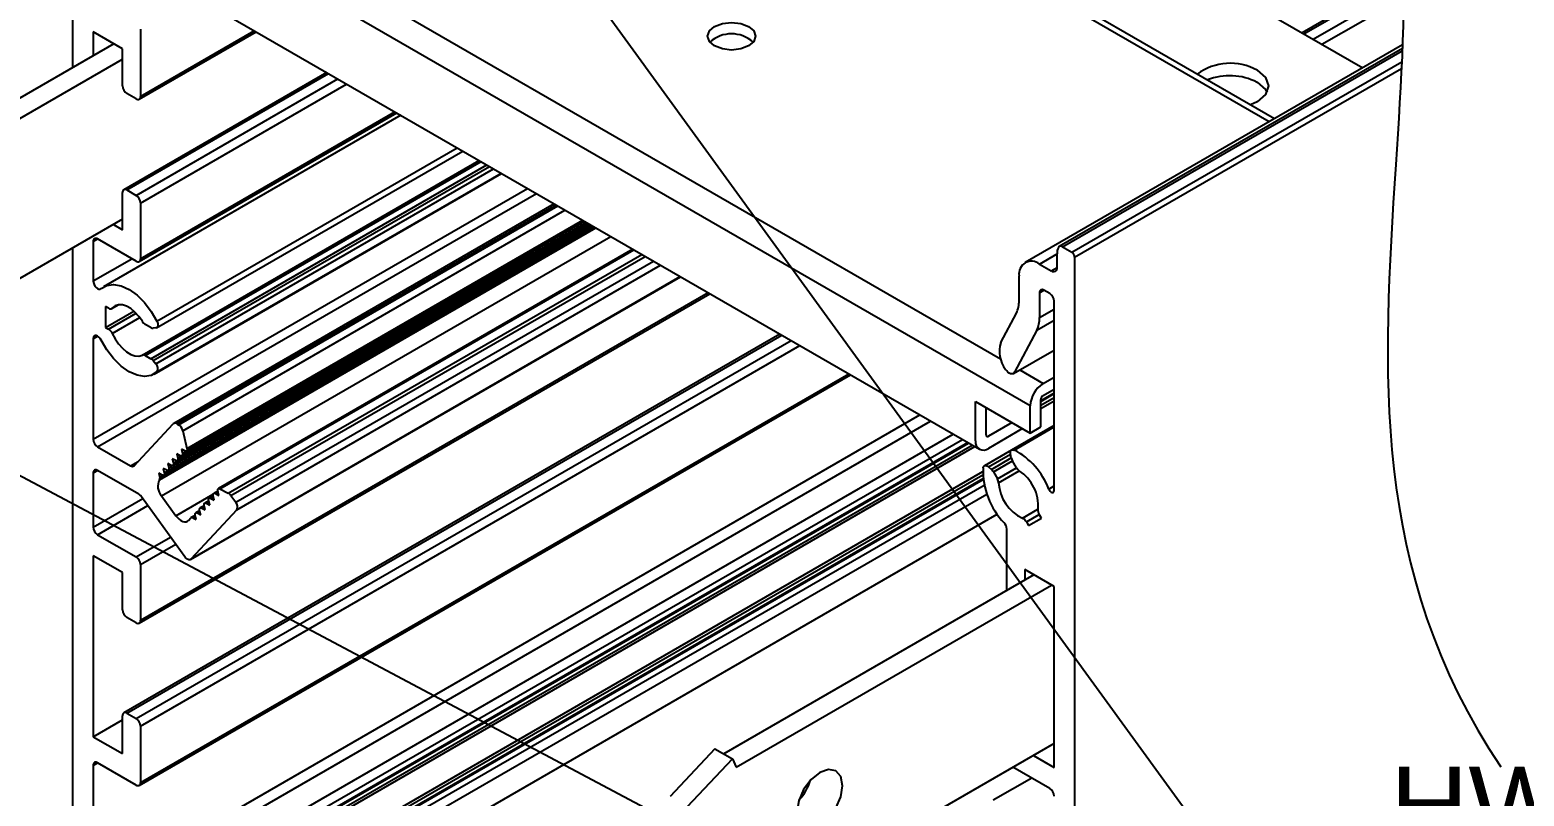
# Model space of a CAD drawing. Extents: x 0 to 10.4, y -8.7 to 0.
# Drawn here: x 4.72 to 8.334, y -3.829 to -1.975 of the extents above; entities that cross this region are included whole.
import ezdxf
from ezdxf import colors
from ezdxf.entities.mleader import LeaderData, LeaderLine
from ezdxf.math import Vec2, Vec3

# ---------------------------------------------------------------- set-up
doc = ezdxf.new("R2010")
doc.units = 0
doc.header["$LTSCALE"] = 0.5
doc.header["$MEASUREMENT"] = 0
for name, color, linetype in [('Brackets', 181, 'CONTINUOUS'), ('FAB DWG', 221, 'CONTINUOUS'), ('Housing', 150, 'CONTINUOUS')]:
    doc.layers.add(name, color=color, linetype=linetype)
doc.styles.add('LSAD_Standard', font='arial.ttf')

msp = doc.modelspace()

# ---------------------------------------------------------------- linework, layer by layer
at = {"layer": 'Brackets', "transparency": 16777216}
for p, q in [((6.8067, -1.4106), (7.9436, -2.0669)), ((7.7174, -2.1975), (6.5805, -1.5412)), ((7.7303, -2.1901), (6.5934, -1.5338)), ((4.9616, -1.5553), (7.0671, -2.7708)), ((4.9305, -1.6092), (7.1395, -2.8844)), ((5.0718, -1.8673), (7.0164, -2.9899)), ((4.9229, -2.0091), (4.1727, -2.4421)), ((4.2026, -2.4739), (4.9434, -2.0462)), ((4.9434, -2.4333), (4.2026, -2.8609)), ((7.1141, -2.7979), (7.1706, -2.8305)), ((7.1706, -2.8305), (7.1973, -2.8151)), ((7.1706, -2.8599), (7.1973, -2.8445)), ((7.0073, -2.8742), (7.1395, -2.9506)), ((7.0073, -2.9698), (7.0073, -2.8742)), ((7.0327, -2.9551), (7.0327, -2.8889)), ((7.1395, -2.9506), (7.1395, -2.8844)), ((7.165, -2.9359), (7.165, -2.8697)), ((7.0957, -2.9253), (7.0384, -2.9583)), ((7.1211, -2.94), (7.0384, -2.9877)), ((7.1395, -2.9506), (7.165, -2.9359)), ((7.1485, -3.2939), (6.3983, -3.727)), ((6.4282, -3.7587), (7.1909, -3.3184)), ((6.3766, -3.7144), (6.268, -3.8301)), ((6.3766, -3.7144), (6.419, -3.7389)), ((7.1973, -3.7018), (6.4282, -4.1457)), ((6.3104, -3.8546), (6.419, -3.7389)), ((6.419, -3.7389), (6.4282, -3.7587))]:
    msp.add_line(p, q, dxfattribs=at)
at = {"layer": 'Brackets', "transparency": 16777216, "flags": 128}
for points in [[(6.3758, -2.0141), (6.3633, -2.0033), (6.3588, -1.9905), (6.3633, -1.9776), (6.3758, -1.9668), (6.3946, -1.9595), (6.4168, -1.957), (6.439, -1.9595), (6.4579, -1.9668), (6.4704, -1.9776), (6.4748, -1.9905), (6.4704, -2.0033), (6.4579, -2.0141), (6.439, -2.0214), (6.4168, -2.0239), (6.3946, -2.0214), (6.3758, -2.0141)], [(7.6886, -2.0727), (7.7088, -2.0902), (7.716, -2.1109), (7.7088, -2.1316), (7.6886, -2.1491), (7.6723, -2.1566)], [(7.6886, -2.1021), (7.7088, -2.1196), (7.7124, -2.1256)], [(6.5751, -3.8676), (6.5793, -3.8895), (6.5912, -3.9033), (6.6091, -3.9068), (6.6302, -3.8994), (6.6513, -3.8824), (6.6692, -3.8583), (6.6812, -3.8307), (6.6854, -3.8039), (6.6812, -3.782), (6.6692, -3.7682), (6.6513, -3.7647), (6.6302, -3.7721), (6.6091, -3.7891), (6.5912, -3.8132), (6.5793, -3.8408), (6.5751, -3.8676)]]:
    msp.add_lwpolyline(points, dxfattribs=at)
at = {"layer": 'Brackets', "transparency": 16777216}
for centre, radius, start, end in [((6.4168, -2.0615), 0.0768, 47.2389, 132.7611), ((7.6233, -2.1905), 0.1346, 60.9913, 126.4263), ((7.622, -2.2323), 0.1462, 62.9006, 111.6652), ((7.2071, -2.8875), 0.0676, 122.6055, 177.3945), ((7.1772, -2.8703), 0.0123, 122.6055, 177.3945), ((7.0362, -2.9556), 0.00349, 170.786, 309.2033), ((7.0262, -2.9728), 0.0192, 170.786, 309.2033), ((6.4963, -3.7582), 0.116, 316.2194, 343.7163)]:
    msp.add_arc(centre, radius, start, end, dxfattribs=at)
at = {"layer": 'Housing', "transparency": 16777216}
for p, q in [((4.8232, -2.0666), (4.8232, -1.1264)), ((8.0431, -1.8401), (7.7969, -1.9822)), ((7.8013, -1.9848), (8.0432, -1.8451)), ((7.824, -1.9978), (8.0431, -1.8713)), ((7.8452, -2.0101), (8.0429, -1.8959)), ((4.9434, -2.0209), (4.8727, -1.9801)), ((4.8727, -1.9801), (4.8727, -2.0381)), ((4.9841, -2.1429), (5.2667, -1.9798)), ((4.9873, -1.9731), (4.9873, -2.136)), ((4.9873, -2.136), (5.2623, -1.9773)), ((4.9434, -2.1107), (4.9434, -2.0209)), ((8.04, -2.0113), (7.127, -2.5384)), ((8.0396, -2.0203), (7.2096, -2.4994)), ((7.2171, -2.5002), (8.0394, -2.0255)), ((7.2397, -2.5132), (8.0382, -2.0523)), ((5.4375, -2.0784), (4.9465, -2.3619)), ((4.954, -2.3626), (5.4419, -2.081)), ((4.9766, -2.3757), (5.4645, -2.094)), ((7.2468, -2.5255), (8.0375, -2.069)), ((4.9766, -2.1422), (4.954, -2.1291)), ((4.9873, -2.3941), (5.4857, -2.1063)), ((5.6166, -2.1818), (4.898, -2.5967)), ((4.9841, -2.5357), (5.6068, -2.1762)), ((4.9873, -2.5288), (5.6024, -2.1737)), ((5.026, -2.6958), (5.7665, -2.2684)), ((5.0269, -2.6801), (5.7533, -2.2608)), ((4.9916, -2.7619), (5.8065, -2.2915)), ((4.9988, -2.7629), (5.8109, -2.294)), ((5.0125, -2.7708), (5.8246, -2.3019)), ((5.0178, -2.7755), (5.8313, -2.3058)), ((5.0238, -2.783), (5.8409, -2.3113)), ((5.02, -2.808), (5.8606, -2.3227)), ((5.0269, -2.8029), (5.8597, -2.3222)), ((4.8727, -2.9657), (5.9235, -2.359)), ((4.8833, -2.984), (5.9448, -2.3713)), ((4.9434, -2.4586), (4.9434, -2.3688)), ((4.954, -2.3626), (4.9766, -2.3757)), ((4.9873, -2.3941), (4.9873, -2.5288)), ((5.9879, -2.3962), (5.0676, -2.9274)), ((5.0751, -2.9282), (5.9923, -2.3987)), ((5.0792, -2.9305), (5.9964, -2.4011)), ((5.0893, -2.945), (6.0139, -2.4112)), ((4.9215, -2.4459), (4.9434, -2.4586)), ((5.0329, -3.0639), (6.0888, -2.4544)), ((5.0337, -3.0586), (6.0846, -2.452)), ((5.0433, -3.0527), (6.0842, -2.4518)), ((5.0447, -3.0469), (6.0799, -2.4493)), ((5.0542, -3.0409), (6.0795, -2.449)), ((5.0556, -3.0352), (6.0752, -2.4466)), ((5.0652, -3.0292), (6.0748, -2.4463)), ((5.0666, -3.0234), (6.0705, -2.4439)), ((5.0761, -3.0174), (6.0701, -2.4436)), ((5.0775, -3.0117), (6.0658, -2.4412)), ((5.0871, -3.0057), (6.0654, -2.4409)), ((5.0885, -2.9999), (6.0611, -2.4384)), ((5.098, -2.994), (6.0607, -2.4382)), ((5.0994, -2.9882), (6.0564, -2.4357)), ((4.8727, -2.4872), (4.8833, -2.481)), ((4.8727, -2.4872), (4.8727, -2.5827)), ((4.9766, -2.5349), (4.8833, -2.481)), ((5.0381, -3.1025), (6.1247, -2.4752)), ((4.8232, -4.3762), (4.8232, -2.5027)), ((4.8727, -2.5827), (4.966, -2.5288)), ((6.1783, -2.5061), (5.1754, -3.085)), ((5.1792, -3.0853), (6.1804, -2.5073)), ((5.1995, -3.0959), (6.1997, -2.5185)), ((5.206, -3.1019), (6.2082, -2.5234)), ((7.162, -2.5418), (7.2044, -2.5173)), ((7.2044, -2.55), (7.2044, -2.5173)), ((7.2171, -2.5002), (7.2397, -2.5132)), ((7.2468, -2.5255), (7.2468, -5.7753)), ((5.2176, -3.1179), (6.2279, -2.5347)), ((5.2202, -3.1365), (6.2453, -2.5447)), ((7.162, -2.5418), (7.1902, -2.5581)), ((7.1902, -2.5581), (7.2044, -2.55)), ((5.1079, -3.2566), (6.2931, -2.5724)), ((5.1091, -3.2556), (6.2929, -2.5722)), ((7.1125, -2.6299), (7.1125, -2.5704)), ((4.9841, -3.4104), (6.3645, -2.6136)), ((4.9873, -3.4035), (6.3601, -2.611)), ((7.162, -2.6112), (7.1726, -2.6051)), ((7.162, -2.6112), (7.162, -2.6711)), ((7.1867, -2.6133), (7.1726, -2.6051)), ((7.1973, -3.0895), (7.1973, -2.6316)), ((4.9101, -2.6488), (4.9026, -2.6444)), ((4.9026, -2.6444), (4.9026, -2.6951)), ((4.9026, -2.6951), (4.971, -2.6555)), ((4.9101, -2.6994), (4.9767, -2.661)), ((4.9176, -2.6495), (4.9332, -2.6406)), ((4.9189, -2.6484), (4.9323, -2.6407)), ((4.9189, -2.71), (4.9856, -2.6715)), ((7.0684, -2.7317), (7.1058, -2.6605)), ((7.162, -2.6711), (7.1973, -2.6507)), ((4.9026, -2.6951), (4.9101, -2.6994)), ((5.0125, -2.6956), (4.9988, -2.6877)), ((5.0238, -2.6965), (5.0178, -2.6971)), ((7.1553, -2.7018), (7.1017, -2.8037)), ((7.1553, -2.7018), (7.1973, -2.6776)), ((4.8727, -2.7224), (4.8833, -2.7163)), ((4.8727, -2.7224), (4.8727, -2.9657)), ((6.5339, -2.7114), (4.9465, -3.6277)), ((4.954, -3.6285), (6.5383, -2.7139)), ((4.9766, -3.6415), (6.5609, -2.727)), ((4.9873, -3.6599), (6.5821, -2.7392)), ((4.9988, -2.7629), (5.0125, -2.7708)), ((5.0178, -2.7755), (5.0238, -2.783)), ((7.0989, -2.8067), (7.1973, -2.7499)), ((4.9841, -3.8032), (6.7046, -2.8099)), ((4.9873, -3.7963), (6.7002, -2.8074)), ((7.165, -2.8716), (7.1973, -2.853)), ((7.165, -2.874), (7.1973, -2.8553)), ((7.165, -2.8739), (7.1973, -2.8553)), ((7.165, -2.8836), (7.1973, -2.8649)), ((7.165, -2.8913), (7.1973, -2.8726)), ((7.165, -2.8913), (7.1973, -2.8726)), ((4.8727, -4.0615), (6.8726, -2.9069)), ((4.8907, -4.0806), (6.8982, -2.9217)), ((4.9717, -3.0299), (5.0664, -2.9284)), ((4.9725, -4.0968), (6.9532, -2.9534)), ((5.0751, -2.9282), (5.0792, -2.9305)), ((5.0893, -2.945), (5.0994, -2.9882)), ((7.1973, -2.9323), (7.0944, -2.9917)), ((7.1006, -2.9918), (7.1973, -2.936)), ((4.8833, -2.984), (4.963, -3.0301)), ((4.9036, -4.1967), (7.0053, -2.9835)), ((4.9089, -4.1937), (7.0053, -2.9835)), ((4.9118, -4.1843), (6.9986, -2.9796)), ((4.9641, -4.1445), (6.9902, -2.9748)), ((4.9738, -4.1389), (6.9902, -2.9748)), ((4.9765, -4.135), (6.9882, -2.9737)), ((4.9813, -4.1172), (6.9752, -2.9661)), ((5.0943, -2.9937), (5.086, -2.9894)), ((5.086, -2.9894), (5.0885, -2.9999)), ((7.0941, -2.9919), (7.0284, -3.0298)), ((4.963, -3.0301), (4.9815, -3.0194)), ((5.0614, -3.0289), (5.0531, -3.0246)), ((5.0531, -3.0246), (5.0556, -3.0352)), ((5.0724, -3.0172), (5.0641, -3.0129)), ((5.0641, -3.0129), (5.0666, -3.0234)), ((5.0833, -3.0055), (5.075, -3.0011)), ((5.075, -3.0011), (5.0775, -3.0117)), ((7.0387, -3.0325), (7.0917, -3.002)), ((7.0387, -3.0325), (7.0455, -3.0385)), ((7.0455, -3.0385), (7.0935, -3.0108)), ((7.0502, -3.0445), (7.0962, -3.0179)), ((7.0599, -3.0612), (7.1059, -3.0347)), ((7.0935, -3.0108), (7.0917, -3.0019)), ((7.1059, -3.0347), (7.0962, -3.0179)), ((4.8727, -3.0473), (4.8833, -3.0412)), ((4.8727, -3.0473), (4.8727, -3.1782)), ((4.9832, -3.0989), (4.8833, -3.0412)), ((4.9399, -4.2474), (7.0248, -3.0438)), ((4.9495, -4.2495), (7.0249, -3.0515)), ((5.0198, -4.2186), (7.0255, -3.0607)), ((5.0245, -4.2181), (7.0258, -3.0628)), ((5.0395, -3.0524), (5.0312, -3.0481)), ((5.0312, -3.0481), (5.0337, -3.0586)), ((5.0505, -3.0407), (5.0422, -3.0363)), ((5.0422, -3.0363), (5.0447, -3.0469)), ((7.0502, -3.0445), (7.0599, -3.0612)), ((7.063, -3.0712), (7.113, -3.0423)), ((5.0943, -3.2501), (4.9893, -3.1046)), ((5.0381, -3.1025), (5.0729, -3.1506)), ((5.0423, -4.2229), (7.0282, -3.0765)), ((5.0556, -4.2407), (7.0344, -3.0983)), ((5.0729, -3.1506), (5.1631, -3.0985)), ((5.1632, -3.1029), (5.1535, -3.1085)), ((5.1573, -3.1087), (5.1637, -3.105)), ((5.1656, -3.1131), (5.1631, -3.1025)), ((5.1741, -3.0912), (5.1645, -3.0968)), ((5.1682, -3.097), (5.1746, -3.0933)), ((5.1682, -3.097), (5.1765, -3.1014)), ((5.1765, -3.1014), (5.174, -3.0908)), ((5.1792, -3.0853), (5.1995, -3.0959)), ((5.206, -3.1019), (5.2176, -3.1179)), ((7.1842, -3.0862), (7.1973, -3.0787)), ((4.8727, -3.1782), (4.9925, -3.109)), ((4.8833, -3.1966), (5.005, -3.1263)), ((5.2202, -3.1365), (5.1091, -3.2556)), ((5.1303, -3.1381), (5.1207, -3.1437)), ((5.1244, -3.144), (5.1308, -3.1403)), ((5.1244, -3.144), (5.1327, -3.1483)), ((5.1327, -3.1483), (5.1302, -3.1377)), ((5.1413, -3.1264), (5.1316, -3.132)), ((5.1354, -3.1322), (5.1418, -3.1285)), ((5.1354, -3.1322), (5.1437, -3.1366)), ((5.1437, -3.1366), (5.1412, -3.126)), ((5.1522, -3.1147), (5.1426, -3.1202)), ((5.1463, -3.1205), (5.1527, -3.1168)), ((5.1463, -3.1205), (5.1546, -3.1248)), ((5.1546, -3.1248), (5.1521, -3.1143)), ((5.1573, -3.1087), (5.1656, -3.1131)), ((7.1205, -3.1566), (7.1582, -3.1348)), ((5.028, -4.3201), (7.0597, -3.1472)), ((5.1034, -3.162), (5.1091, -3.156)), ((5.1194, -3.1499), (5.1097, -3.1554)), ((5.1135, -3.1557), (5.1199, -3.152)), ((5.1135, -3.1557), (5.1217, -3.16)), ((5.1217, -3.16), (5.1193, -3.1495)), ((7.1301, -3.1655), (7.1611, -3.1476)), ((7.1301, -3.1655), (7.1354, -3.1747)), ((7.1354, -3.1747), (7.1664, -3.1568)), ((7.1664, -3.1568), (7.1611, -3.1476)), ((4.8833, -3.1966), (4.9766, -3.2504)), ((4.9766, -3.2504), (5.0599, -3.2024)), ((7.0828, -3.3319), (7.0828, -3.1828)), ((4.9434, -3.2884), (4.8727, -3.2476)), ((4.8727, -3.2476), (4.8727, -3.6853)), ((4.9873, -3.2688), (5.0724, -3.2197)), ((4.9434, -3.3782), (4.9434, -3.2884)), ((4.9873, -3.2688), (4.9873, -3.4035)), ((7.1973, -3.3221), (7.1266, -3.2812)), ((7.1266, -3.2812), (7.1266, -3.3065)), ((7.1973, -3.7597), (7.1973, -3.3221)), ((4.9766, -3.4097), (4.954, -3.3966)), ((4.8727, -3.6853), (4.9434, -3.6444)), ((4.9434, -3.7261), (4.9434, -3.6346)), ((4.954, -3.6285), (4.9766, -3.6415)), ((4.8727, -3.6853), (4.9434, -3.7261)), ((4.9873, -3.6599), (4.9873, -3.7963)), ((4.8727, -3.7547), (4.8833, -3.7485)), ((4.8727, -3.7547), (4.8727, -4.0615)), ((4.9766, -3.8024), (4.8833, -3.7485)), ((7.1471, -3.7307), (7.1973, -3.7597)), ((7.1429, -3.7854), (7.05, -3.839)), ((7.1867, -3.8108), (7.0976, -3.7593))]:
    msp.add_line(p, q, dxfattribs=at)
at = {"layer": 'Housing', "transparency": 16777216, "flags": 128}
for points in [[(4.8727, -2.5827), (4.8732, -2.5867), (4.8747, -2.5909), (4.8769, -2.5949), (4.8798, -2.5983), (4.883, -2.6008), (4.8862, -2.6022), (4.8892, -2.6024), (4.8916, -2.6012)], [(4.8916, -2.6012), (4.9053, -2.5933), (4.9218, -2.591), (4.9401, -2.5942), (4.9594, -2.603), (4.9787, -2.6167), (4.9969, -2.6348), (5.0133, -2.6563), (5.0269, -2.6801)], [(4.9916, -2.6803), (4.9832, -2.6684), (4.9738, -2.658), (4.9636, -2.6497), (4.9533, -2.6439), (4.9432, -2.6408), (4.9338, -2.6405), (4.9256, -2.6431), (4.9189, -2.6484)], [(4.9189, -2.71), (4.9256, -2.723), (4.9338, -2.7351), (4.9432, -2.7456), (4.9533, -2.7542), (4.9636, -2.7603), (4.9738, -2.7637), (4.9832, -2.7643), (4.9916, -2.7619)], [(5.0269, -2.6801), (5.0281, -2.683), (5.0289, -2.6859), (5.0291, -2.6887), (5.029, -2.6912), (5.0283, -2.6933), (5.0272, -2.6949), (5.0257, -2.696), (5.0238, -2.6965)], [(4.8916, -2.7256), (4.8892, -2.7217), (4.8862, -2.7184), (4.883, -2.7161), (4.8798, -2.7149), (4.8769, -2.715), (4.8747, -2.7164), (4.8732, -2.7189), (4.8727, -2.7224)], [(5.0269, -2.8029), (5.0133, -2.8111), (4.9969, -2.8137), (4.9787, -2.8107), (4.9594, -2.8022), (4.9401, -2.7887), (4.9218, -2.7707), (4.9053, -2.7494), (4.8916, -2.7256)], [(7.1017, -2.8037), (7.1, -2.8059), (7.0977, -2.8072), (7.095, -2.8076), (7.092, -2.8071), (7.0888, -2.8057), (7.0856, -2.8034), (7.0826, -2.8004), (7.0799, -2.7968)], [(5.0885, -2.9999), (5.0887, -3.0015), (5.0887, -3.003), (5.0883, -3.0042), (5.0877, -3.0052), (5.0868, -3.0058), (5.0858, -3.0061), (5.0846, -3.006), (5.0833, -3.0055)], [(5.0994, -2.9882), (5.0997, -2.9898), (5.0996, -2.9913), (5.0993, -2.9925), (5.0987, -2.9935), (5.0978, -2.9941), (5.0967, -2.9943), (5.0956, -2.9942), (5.0943, -2.9937)], [(7.0917, -3.0019), (7.0913, -2.9992), (7.0914, -2.9966), (7.092, -2.9945), (7.0931, -2.9928), (7.0946, -2.9916), (7.0964, -2.991), (7.0984, -2.9911), (7.1006, -2.9918)], [(5.0556, -3.0352), (5.0559, -3.0368), (5.0558, -3.0382), (5.0555, -3.0395), (5.0548, -3.0404), (5.054, -3.041), (5.0529, -3.0413), (5.0518, -3.0412), (5.0505, -3.0407)], [(5.0666, -3.0234), (5.0668, -3.025), (5.0668, -3.0265), (5.0664, -3.0277), (5.0658, -3.0287), (5.0649, -3.0293), (5.0639, -3.0296), (5.0627, -3.0294), (5.0614, -3.0289)], [(5.0775, -3.0117), (5.0778, -3.0133), (5.0777, -3.0147), (5.0774, -3.016), (5.0768, -3.0169), (5.0759, -3.0176), (5.0748, -3.0178), (5.0737, -3.0177), (5.0724, -3.0172)], [(7.0254, -3.0352), (7.0259, -3.033), (7.0269, -3.0312), (7.0283, -3.0299), (7.03, -3.0292), (7.032, -3.0291), (7.0342, -3.0297), (7.0364, -3.0308), (7.0387, -3.0325)], [(5.0447, -3.0469), (5.0449, -3.0485), (5.0449, -3.05), (5.0445, -3.0512), (5.0439, -3.0522), (5.043, -3.0528), (5.042, -3.053), (5.0408, -3.0529), (5.0395, -3.0524)], [(5.1521, -3.1143), (5.1519, -3.1127), (5.1519, -3.1112), (5.1523, -3.11), (5.1529, -3.109), (5.1537, -3.1084), (5.1548, -3.1081), (5.156, -3.1083), (5.1573, -3.1087)], [(5.1631, -3.1025), (5.1628, -3.1009), (5.1629, -3.0995), (5.1632, -3.0982), (5.1638, -3.0973), (5.1647, -3.0966), (5.1657, -3.0964), (5.1669, -3.0965), (5.1682, -3.097)], [(5.174, -3.0908), (5.1738, -3.0892), (5.1738, -3.0877), (5.1742, -3.0865), (5.1748, -3.0855), (5.1756, -3.0849), (5.1767, -3.0847), (5.1779, -3.0848), (5.1792, -3.0853)], [(7.1842, -3.0862), (7.1857, -3.0891), (7.1877, -3.0915), (7.1899, -3.0934), (7.1922, -3.0943), (7.1942, -3.0944), (7.1959, -3.0936), (7.1969, -3.0918), (7.1973, -3.0895)], [(5.1193, -3.1495), (5.119, -3.1479), (5.1191, -3.1464), (5.1194, -3.1452), (5.12, -3.1442), (5.1209, -3.1436), (5.1219, -3.1433), (5.1231, -3.1435), (5.1244, -3.144)], [(5.1302, -3.1377), (5.13, -3.1361), (5.13, -3.1347), (5.1304, -3.1334), (5.131, -3.1325), (5.1318, -3.1319), (5.1329, -3.1316), (5.1341, -3.1317), (5.1354, -3.1322)], [(5.1412, -3.126), (5.1409, -3.1244), (5.141, -3.1229), (5.1413, -3.1217), (5.1419, -3.1207), (5.1428, -3.1201), (5.1438, -3.1199), (5.145, -3.12), (5.1463, -3.1205)], [(5.0729, -3.1506), (5.0766, -3.1552), (5.0807, -3.1591), (5.085, -3.1622), (5.0893, -3.1643), (5.0934, -3.1653), (5.0972, -3.1653), (5.1006, -3.1642), (5.1034, -3.162)], [(5.1091, -3.2556), (5.1077, -3.2567), (5.1061, -3.2572), (5.1042, -3.2572), (5.1022, -3.2567), (5.1002, -3.2557), (5.0981, -3.2542), (5.0961, -3.2523), (5.0943, -3.2501)]]:
    msp.add_lwpolyline(points, dxfattribs=at)
at = {"layer": 'Housing', "transparency": 16777216}
for centre, radius, start, end in [((4.9664, -2.1097), 0.0231, 182.6055, 237.3945), ((4.9808, -2.1371), 0.00655, 230.7967, 9.214), ((4.9499, -2.3677), 0.00655, 50.7967, 189.214), ((4.9642, -2.3951), 0.0231, 2.6055, 57.3945), ((4.8792, -2.4861), 0.00655, 50.7967, 189.214), ((4.9808, -2.5298), 0.00655, 230.7967, 9.214), ((7.2339, -2.5151), 0.0296, 152.4827, 184.2305), ((7.213, -2.5052), 0.00648, 50.1004, 145.4335), ((7.2315, -2.5262), 0.0154, 2.6055, 57.3945), ((7.1426, -2.5655), 0.0306, 50.7967, 189.214), ((7.1958, -2.5514), 0.00873, 230.7967, 9.214), ((7.0465, -2.6317), 0.066, 334.0641, 1.5682), ((7.1684, -2.6102), 0.00655, 50.7967, 189.214), ((7.1743, -2.6327), 0.0231, 2.6055, 57.3945), ((4.9143, -2.6435), 0.00676, 231.5565, 313.1567), ((7.096, -2.6729), 0.066, 334.0641, 1.5682), ((4.8979, -2.7186), 0.0228, 22.3108, 57.5013), ((5.01, -2.6696), 0.0214, 210.2113, 238.1706), ((5.0174, -2.6879), 0.0092, 237.6507, 272.3578), ((7.1354, -2.7534), 0.0705, 162.0132, 217.9706), ((4.9943, -2.7692), 0.00775, 54.9516, 110.6937), ((5.0024, -2.7875), 0.0195, 37.9787, 58.8941), ((5.0127, -2.7949), 0.0163, 330.5131, 46.8888), ((5.0709, -2.9336), 0.00683, 51.8736, 130.8582), ((5.0664, -2.9503), 0.0235, 12.9926, 57.0777), ((4.8957, -2.9646), 0.0231, 182.6055, 237.3945), ((7.0184, -3.1488), 0.1773, 20.6817, 62.3637), ((4.9673, -3.0247), 0.00683, 231.8736, 310.8582), ((7.2073, -3.0415), 0.182, 178.0335, 224.0084), ((7.1169, -3.0058), 0.0239, 192.0868, 210.3245), ((7.1252, -3.024), 0.022, 209.0298, 236.4056), ((4.8792, -3.0463), 0.00655, 50.7967, 189.214), ((5.0624, -3.0796), 0.0334, 152.064, 223.3699), ((5.0282, -3.0605), 0.00578, 323.7213, 18.9462), ((7.0294, -3.0563), 0.0239, 29.6752, 47.9139), ((7.041, -3.0726), 0.022, 3.596, 30.9696), ((7.1634, -3.0657), 0.1005, 183.1555, 244.748), ((7.058, -3.1265), 0.1006, 355.2529, 56.8437), ((4.9727, -3.1162), 0.0203, 34.8517, 58.6072), ((5.1897, -3.1131), 0.0198, 34.6396, 60.6146), ((5.2057, -3.1291), 0.0163, 332.8308, 43.145), ((7.1776, -3.1371), 0.0196, 173.2945, 212.341), ((4.8957, -3.1771), 0.0231, 182.6055, 237.3945), ((5.1114, -3.1586), 0.00353, 54.9492, 131.7095), ((7.0594, -3.184), 0.0233, 2.8241, 43.3791), ((7.1128, -3.1746), 0.0196, 27.6578, 66.7085), ((4.9642, -3.2699), 0.0231, 2.6055, 57.3945), ((4.9664, -3.3772), 0.0231, 182.6055, 237.3945), ((4.9808, -3.4046), 0.00655, 230.7967, 9.214), ((4.9499, -3.6335), 0.00655, 50.7967, 189.214), ((4.9642, -3.661), 0.0231, 2.6055, 57.3945), ((4.8792, -3.7536), 0.00655, 50.7967, 189.214), ((4.9808, -3.7973), 0.00655, 230.7967, 9.214), ((7.1743, -3.8302), 0.0231, 2.6055, 57.3945)]:
    msp.add_arc(centre, radius, start, end, dxfattribs=at)
at = {"layer": 'Housing', "color": 1, "transparency": 16777216}
msp.add_open_spline([(6.698, 0), (8.1278, -0.7086), (8.0435, -1.9974), (7.9592, -3.2861), (8.2777, -3.7579)], degree=3, knots=[0, 0, 0, 0, 1, 1.618567, 1.618567, 1.618567, 1.618567], dxfattribs=at)

# ---------------------------------------------------------------- leaders
at = {"layer": 'FAB DWG', "ltscale": 0.5, "transparency": 16777216}
ml = msp.add_multileader_mtext('Standard', dxfattribs=at)
ml.set_content('\\A1;HW00002 (x1)\\PHW63214 (x2)', color=256, style='LSAD_Standard')
ml.set_leader_properties()
ml.build(insert=Vec2(0, 0))
ml.multileader.update_dxf_attribs({"text_left_attachment_type": 2, "dogleg_length": 0.36, "arrow_head_size": 0.1875})
ctx = ml.context
ctx.base_point, ctx.char_height, ctx.arrow_head_size, ctx.landing_gap_size, ctx.plane_origin = Vec3(7.9202, -4.0386), 0.1875, 0.1875, 0.09, Vec3(6.2021, 19.84)
ctx.left_attachment = 2
notes = []
notes.append((ctx, [(1, (1, 1, 0), (7.643, -4.0386), (1, 0), 0.2772, [(0, [(5.8393, -1.5557)], 0, [])])]))
ctx.mtext.insert, ctx.mtext.width, ctx.mtext.defined_height, ctx.mtext.flow_direction = Vec3(8.0102, -3.7579), 2.351815, 0.6491, 5
ml = msp.add_multileader_mtext('Standard', dxfattribs=at)
ml.set_content('\\A1;BK00090 (x2)', color=256, style='LSAD_Standard')
ml.set_leader_properties()
ml.build(insert=Vec2(0, 0))
ml.multileader.update_dxf_attribs({"text_left_attachment_type": 2, "dogleg_length": 0.36, "arrow_head_size": 0.1875})
ctx = ml.context
ctx.base_point, ctx.char_height, ctx.arrow_head_size, ctx.landing_gap_size, ctx.plane_origin = Vec3(7.4016, -6.4031), 0.1875, 0.1875, 0.09, Vec3(4.4859, 16.575)
ctx.left_attachment = 2
notes.append((ctx, [(0, (1, 1, 0), (7.1244, -6.4031), (1, 0), 0.2772, [(0, [(4.1201, -2.7475), (6.4203, -3.9701)], 0, [])])]))
ctx.mtext.insert, ctx.mtext.width, ctx.mtext.defined_height, ctx.mtext.flow_direction = Vec3(7.4916, -6.2802), 1.582491, 0.2036, 5
ml = msp.add_multileader_mtext('Standard', dxfattribs=at)
ml.set_content('\\A1;HW00003 (x1)\\PHW63214 (x2)', color=256, style='LSAD_Standard')
ml.set_leader_properties()
ml.build(insert=Vec2(0, 0))
ml.multileader.update_dxf_attribs({"text_left_attachment_type": 2, "dogleg_length": 0.36, "arrow_head_size": 0.1875})
ctx = ml.context
ctx.base_point, ctx.char_height, ctx.arrow_head_size, ctx.landing_gap_size, ctx.plane_origin = Vec3(4.1698, -5.7971), 0.1875, 0.1875, 0.09, Vec3(1.7833, 17.2784)
ctx.left_attachment = 2
notes.append((ctx, [(1, (1, 1, 0), (3.8925, -5.7971), (1, 0), 0.2772, [(0, [(2.7158, -3.7145)], 0, [])])]))
ctx.mtext.insert, ctx.mtext.width, ctx.mtext.defined_height, ctx.mtext.flow_direction = Vec3(4.2598, -5.5163), 2.351815, 0.6491, 5
for ctx, leaders in notes:
    for number, flags, end, landing, length, lines in leaders:
        leader = LeaderData()
        leader.index, (leader.has_last_leader_line, leader.has_dogleg_vector, leader.attachment_direction) = number, flags
        leader.last_leader_point, leader.dogleg_vector, leader.dogleg_length = Vec3(end), Vec3(landing), length
        for number, points, colour, breaks in lines:
            line = LeaderLine()
            line.index, line.vertices, line.color, line.breaks = number, Vec3.list(points), colors.encode_raw_color(colour), breaks
            leader.lines.append(line)
        ctx.leaders.append(leader)

doc.saveas('drawing.dxf')
